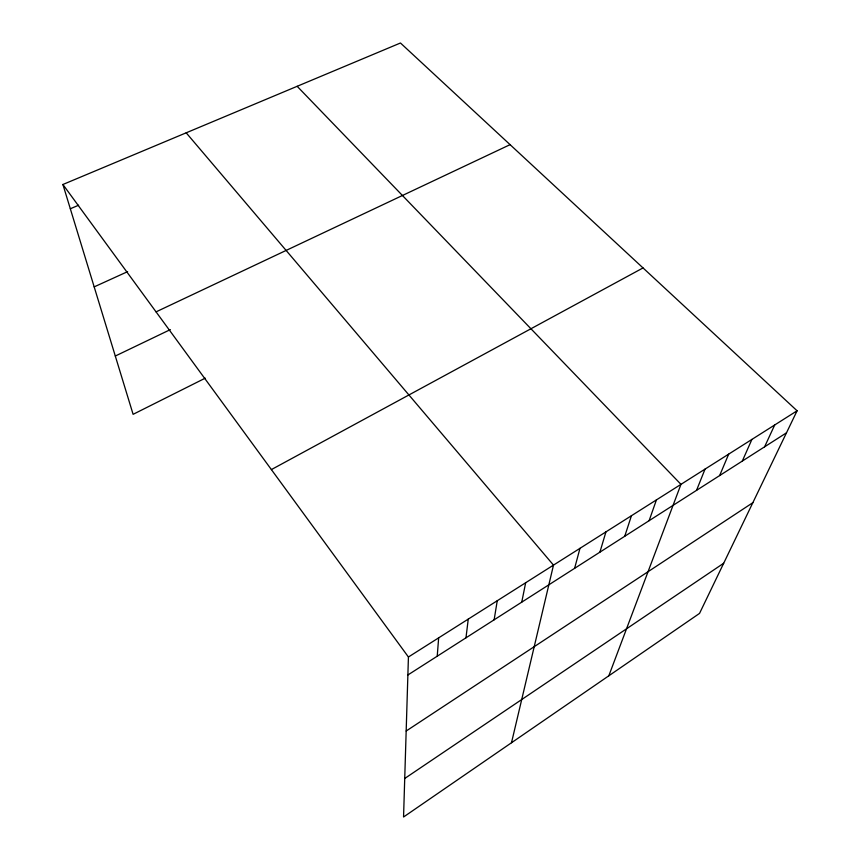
<?xml version="1.0" encoding="UTF-8"?>
<svg xmlns="http://www.w3.org/2000/svg" width="860" height="860" viewBox="0 0 860 860"><rect width="100%" height="100%" fill="white"/><g stroke="black" fill="none" stroke-linecap="round" stroke-linejoin="round"><path stroke-width="1.29" d="M62.909 184.492L408.425 657.008L403.555 817L699.545 613.395L797.091 410.79L400.459 43L62.909 184.492L133.106 414.327L205.26 378.153M437.224 656.212L438.654 637.862M465.969 637.83L468.259 619.103M494.135 619.802L497.252 600.731M521.751 602.14L525.664 582.747M511.496 742.75L553.496 565.117L186.19 132.816M574.609 568.342L579.973 548.336M599.904 552.152L605.945 531.878M624.736 536.274L631.433 515.742M649.117 520.687L656.427 499.896M608.816 675.809L680.97 484.352L297.151 86.301M696.546 490.34L705.049 469.098M719.637 475.58L728.689 454.123M742.309 461.067L751.909 439.417M764.594 446.824L774.699 424.98M404.727 778.483L723.69 563.246M406.167 731.021L752.855 502.681M407.877 674.982L786.491 432.816M408.425 657.008L797.091 410.79M271.384 469.592L643.033 267.933M115.305 356.029L170.366 329.595M156.047 311.868L510.087 144.652M94.181 286.875L127.624 271.642M70.316 208.765L78.593 205.228"/></g></svg>
